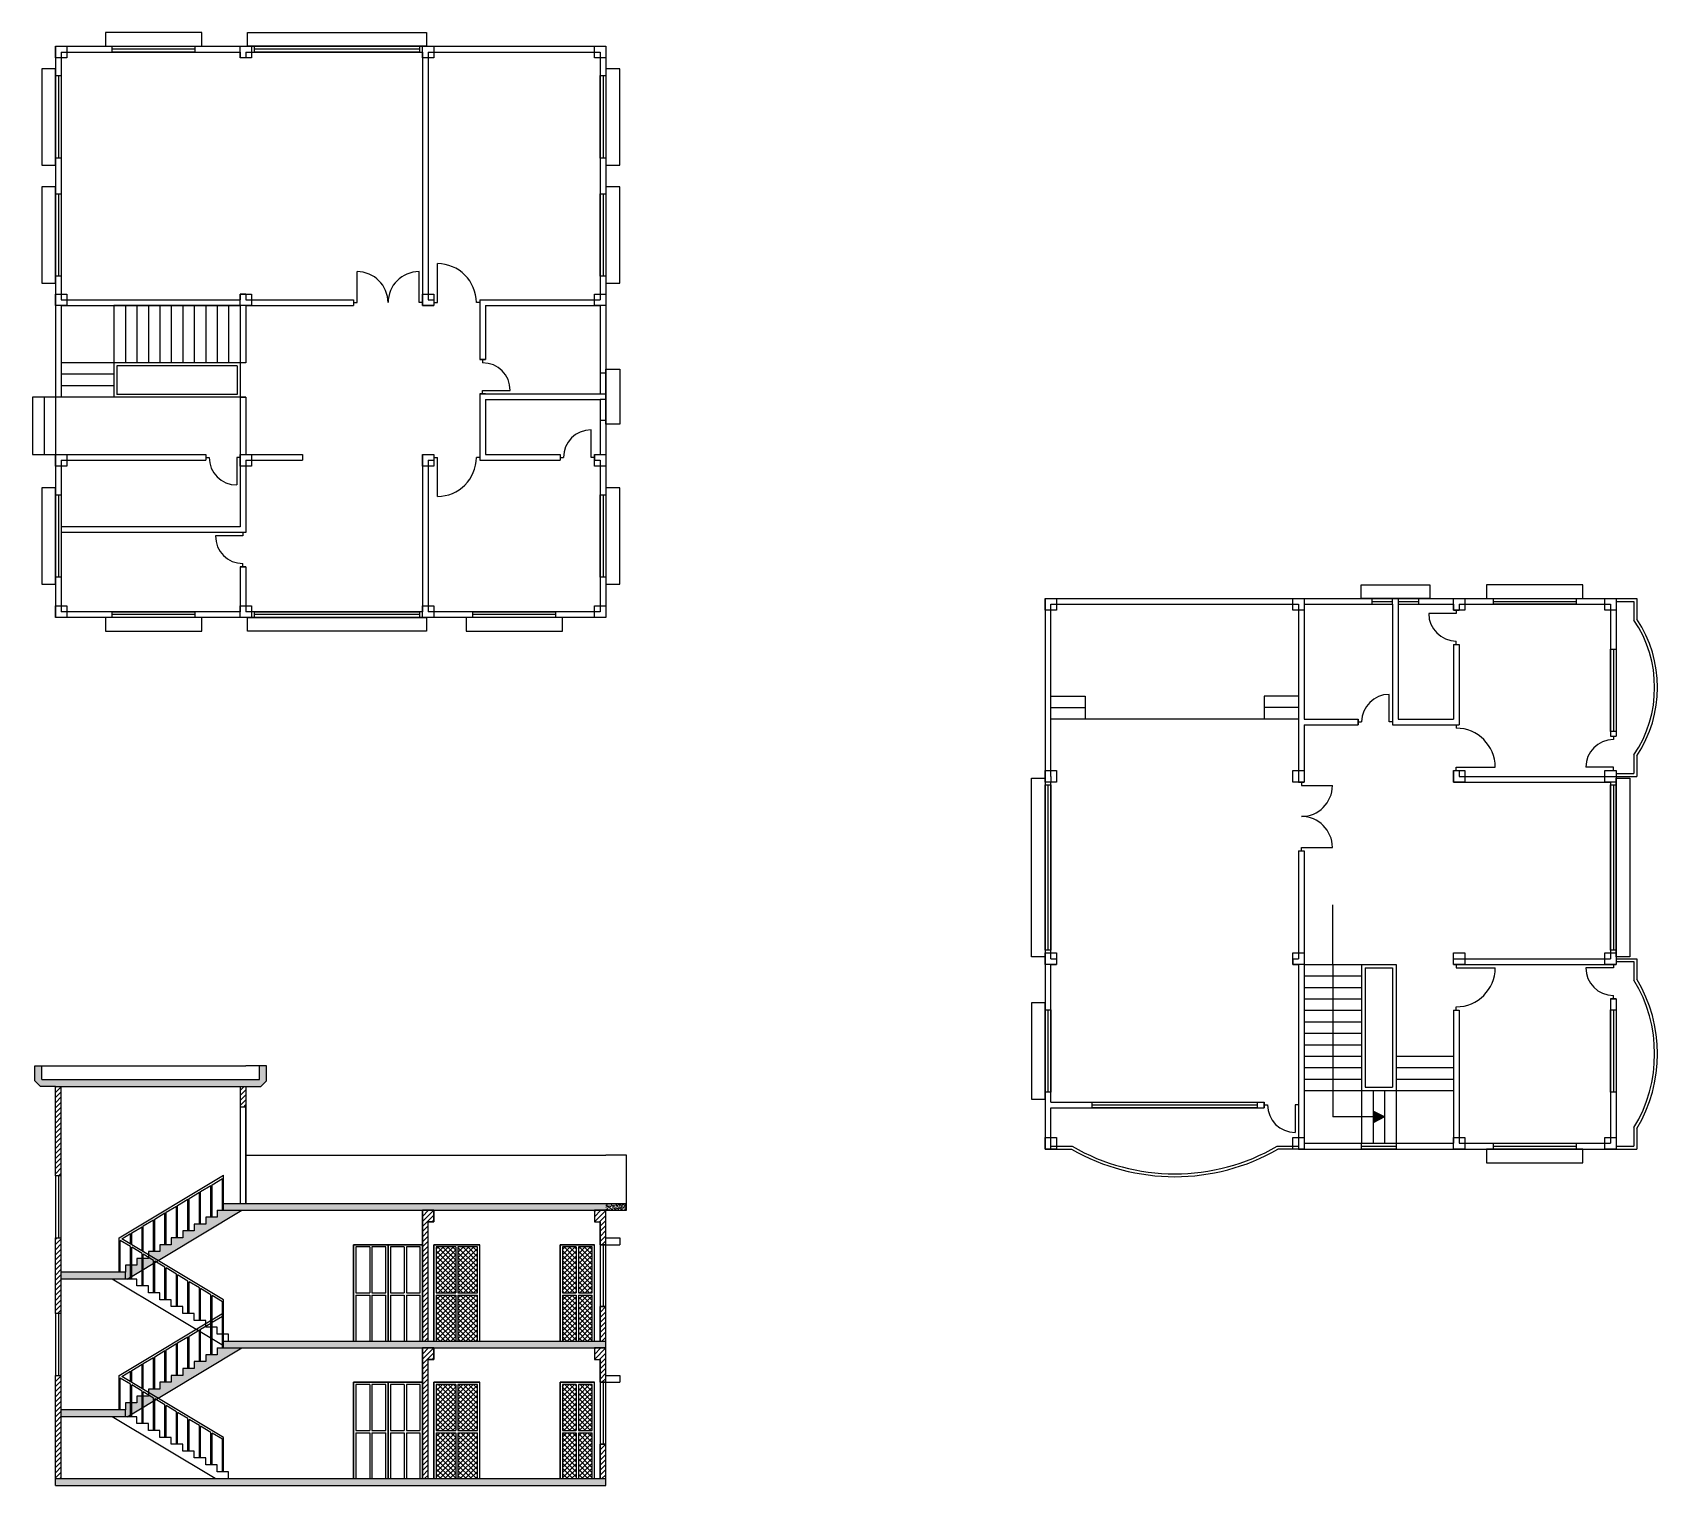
# Model space of a CAD drawing. Header units: inches. Extents: x 515 to 1932, y -643 to 624.
import ezdxf

# ---------------------------------------------------------------- set-up
doc = ezdxf.new("R2010")
doc.units = ezdxf.units.IN
doc.header["$MEASUREMENT"] = 0
for name, color, linetype in [('balcony', 9, 'Continuous'), ('column', 1, 'Continuous'), ('door', 3, 'Continuous'), ('sunshed', 2, 'Continuous'), ('wall', 6, 'Continuous'), ('window', 4, 'Continuous')]:
    doc.layers.add(name, color=color, linetype=linetype)
doc.layers.add('stair', color=7, linetype='Continuous', true_color=0xff8201)
doc.layers.add('text', color=7, linetype='Continuous', plot=False)
pattern_1 = [(37.5, (1e-13, 120), (-0.0629934, 1.9268238), [0, -1.52, 0, -1.7, 0, -1.625]), (7.5, (1e-13, 120), (1.7697767, 2.822146), [0, -0.82, 0, -1.37, 0, -0.525]), (327.5, (-1.23, 120), (3.1141419, 0.005659), [0, -0.5, 0, -1.8, 0, -2.35]), (317.5, (-1.23, 120), (3.0061266, 0.8776756), [0, -0.25, 0, -1.18, 0, -1.35])]

msp = doc.modelspace()

# ---------------------------------------------------------------- hatches: boundary and pattern name
at = {"layer": 'stair'}
h = msp.add_hatch(color=256, dxfattribs=at)
h.set_gradient(color1=(255, 130, 1), one_color=1, tint=1)
h.paths.add_polyline_path([(1684, -326.5), (1694, -321.5), (1684, -316.5)])
at = {"layer": 'text'}
h = msp.add_hatch(dxfattribs=at)
h.set_pattern_fill('AR-SAND', color=256, style=0)
h.paths.add_polyline_path([(719, -289.9), (719, -276.9), (713, -276.9), (713, -288.9), (523, -288.9), (523, -276.9), (517, -276.9), (517, -289.9), (522, -294.9), (535, -294.9), (701, -294.9), (714, -294.9)])
h = msp.add_hatch(dxfattribs=at)
h.set_pattern_fill('ANSI31', color=256, scale=25, style=0)
h.paths.add_polyline_path([(540, -294.9), (535, -294.9), (535, -372.9), (540, -372.9)])
h = msp.add_hatch(dxfattribs=at)
h.set_pattern_fill('ANSI31', color=256, scale=25, style=0)
h.paths.add_polyline_path([(701, -294.9), (696, -294.9), (696, -312.9), (701, -312.9)])
h = msp.add_hatch(dxfattribs=at)
h.set_pattern_fill('AR-SAND', color=256, style=0)
h.set_pattern_definition(pattern_1)
h.paths.add_polyline_path([(676, -408.9), (666, -408.9), (666, -414.9), (656, -414.9), (656, -420.9), (646, -420.9), (646, -426.9), (636, -426.9), (636, -432.9), (626, -432.9), (626, -438.9), (616, -438.9), (616, -441.6), (624.5, -446.7), (697.6, -402.9), (681.5, -402.9), (676, -402.9)])
h = msp.add_hatch(dxfattribs=at)
h.set_pattern_fill('AR-SAND', color=256, style=0)
h.set_pattern_definition(pattern_1)
h.paths.add_polyline_path([(1015, -402.9), (1015, -396.9), (681.5, -396.9), (681.5, -402.9)])
h = msp.add_hatch(dxfattribs=at)
h.set_pattern_fill('ANSI31', color=256, scale=25, style=0)
h.set_pattern_definition([(45, (1e-13, 120), (-2.209709, 2.209709), [])])
h.paths.add_polyline_path([(1010, -412.9), (1010, -432.9), (1015, -432.9), (1015, -402.9), (1005, -402.9), (1005, -412.9)])
h.paths.add_polyline_path([(1010, -516.9), (1015, -516.9), (1015, -486.9), (1010, -486.9)])
h.paths.add_polyline_path([(855, -516.9), (860, -516.9), (860, -412.9), (865, -412.9), (865, -402.9), (855, -402.9), (855, -412.9)])
h = msp.add_hatch(dxfattribs=at)
h.set_pattern_fill('AR-SAND', color=256, style=0)
h.paths.add_polyline_path([(1033, -396.9), (1015, -396.9), (1015, -402.9), (1033, -402.9)])
h = msp.add_hatch(dxfattribs=at)
h.set_pattern_fill('ANSI31', color=256, scale=25, style=0)
h.paths.add_polyline_path([(540, -426.9), (535, -426.9), (535, -492.9), (540, -492.9)])
h = msp.add_hatch(dxfattribs=at)
h.set_pattern_fill('ANSI37', color=256, scale=25, style=0)
h.paths.add_polyline_path([(884, -434.9), (867, -434.9), (867, -474.9), (884, -474.9)])
h.paths.add_polyline_path([(903, -434.9), (886, -434.9), (886, -474.9), (903, -474.9)])
h.paths.add_polyline_path([(884, -476.9), (867, -476.9), (867, -516.9), (884, -516.9)])
h.paths.add_polyline_path([(903, -476.9), (886, -476.9), (886, -516.9), (903, -516.9)])
h = msp.add_hatch(dxfattribs=at)
h.set_pattern_fill('ANSI37', color=256, scale=25, style=0)
h.paths.add_polyline_path([(989, -434.9), (977, -434.9), (977, -474.9), (989, -474.9)])
h.paths.add_polyline_path([(1003, -434.9), (991, -434.9), (991, -474.9), (1003, -474.9)])
h = msp.add_hatch(dxfattribs=at)
h.set_pattern_fill('AR-SAND', color=256, style=0)
h.set_pattern_definition(pattern_1)
h.paths.add_polyline_path([(616, -441.6), (616, -443.9), (620.5, -446.6), (620.5, -449.2), (621.5, -448.6), (621.5, -447.2), (622.6, -447.9), (624.5, -446.7)])
h.paths.add_polyline_path([(620.5, -446.6), (616, -443.9), (616, -444.9), (611.5, -444.9), (611.5, -454.6), (620.5, -449.2)])
h.paths.add_polyline_path([(611.5, -444.9), (610.5, -444.9), (610.5, -455.2), (611.5, -454.6)])
h.paths.add_polyline_path([(610.5, -444.9), (606, -444.9), (606, -450.9), (601.5, -450.9), (601.5, -460.6), (610.5, -455.2)])
h.paths.add_polyline_path([(601.5, -450.9), (600.5, -450.9), (600.5, -461.2), (601.5, -460.6)])
h.paths.add_polyline_path([(600.5, -450.9), (596, -450.9), (596, -456.9), (596, -462.9), (597.6, -462.9), (600.5, -461.2)])
h.paths.add_polyline_path([(596, -456.9), (540, -456.9), (540, -462.9), (596, -462.9)])
h = msp.add_hatch(dxfattribs=at)
h.set_pattern_fill('ANSI37', color=256, scale=25, style=0)
h.paths.add_polyline_path([(989, -476.9), (977, -476.9), (977, -516.9), (989, -516.9)])
h.paths.add_polyline_path([(1003, -476.9), (991, -476.9), (991, -516.9), (1003, -516.9)])
h = msp.add_hatch(dxfattribs=at)
h.set_pattern_fill('AR-SAND', color=256, style=0)
h.paths.add_polyline_path([(697.6, -522.9), (681.5, -522.9), (676, -522.9), (676, -528.9), (666, -528.9), (666, -534.9), (656, -534.9), (656, -540.9), (646, -540.9), (646, -546.9), (636, -546.9), (636, -552.9), (626, -552.9), (626, -558.9), (616, -558.9), (616, -561.6), (624.5, -566.7)])
h = msp.add_hatch(dxfattribs=at)
h.set_pattern_fill('AR-SAND', color=256, style=0)
h.paths.add_polyline_path([(1015, -516.9), (681.5, -516.9), (681.5, -522.9), (1015, -522.9)])
h = msp.add_hatch(dxfattribs=at)
h.set_pattern_fill('ANSI31', color=256, scale=25, style=0)
h.paths.add_polyline_path([(1015, -522.9), (1005, -522.9), (1005, -532.9), (1010, -532.9), (1010, -552.9), (1015, -552.9)])
h.paths.add_polyline_path([(1015, -606.9), (1010, -606.9), (1010, -636.9), (1015, -636.9)])
h.paths.add_polyline_path([(860, -532.9), (865, -532.9), (865, -522.9), (855, -522.9), (855, -532.9), (855, -636.9), (860, -636.9)])
h = msp.add_hatch(dxfattribs=at)
h.set_pattern_fill('ANSI31', color=256, scale=25, style=0)
h.paths.add_polyline_path([(540, -546.9), (535, -546.9), (535, -636.9), (540, -636.9)])
h = msp.add_hatch(dxfattribs=at)
h.set_pattern_fill('AR-SAND', color=256, style=0)
h.paths.add_polyline_path([(616, -561.6), (616, -563.9), (620.5, -566.6), (620.5, -569.2), (621.5, -568.6), (621.5, -567.2), (622.6, -567.9), (624.5, -566.7)])
h.paths.add_polyline_path([(620.5, -566.6), (616, -563.9), (616, -564.9), (611.5, -564.9), (611.5, -574.6), (620.5, -569.2)])
h.paths.add_polyline_path([(611.5, -564.9), (610.5, -564.9), (610.5, -575.2), (611.5, -574.6)])
h.paths.add_polyline_path([(610.5, -564.9), (606, -564.9), (606, -570.9), (601.5, -570.9), (601.5, -580.6), (610.5, -575.2)])
h.paths.add_polyline_path([(601.5, -570.9), (600.5, -570.9), (600.5, -581.2), (601.5, -580.6)])
h.paths.add_polyline_path([(600.5, -570.9), (596, -570.9), (596, -576.9), (596, -582.9), (597.6, -582.9), (600.5, -581.2)])
h.paths.add_polyline_path([(596, -576.9), (540, -576.9), (540, -582.9), (596, -582.9)])
h = msp.add_hatch(dxfattribs=at)
h.set_pattern_fill('ANSI37', color=256, scale=25, style=0)
h.paths.add_polyline_path([(884, -554.9), (867, -554.9), (867, -594.9), (884, -594.9)])
h.paths.add_polyline_path([(903, -554.9), (886, -554.9), (886, -594.9), (903, -594.9)])
h.paths.add_polyline_path([(884, -596.9), (867, -596.9), (867, -636.9), (884, -636.9)])
h.paths.add_polyline_path([(903, -596.9), (886, -596.9), (886, -636.9), (903, -636.9)])
h = msp.add_hatch(dxfattribs=at)
h.set_pattern_fill('ANSI37', color=256, scale=25, style=0)
h.paths.add_polyline_path([(989, -554.9), (977, -554.9), (977, -594.9), (989, -594.9)])
h.paths.add_polyline_path([(1003, -554.9), (991, -554.9), (991, -594.9), (1003, -594.9)])
h.paths.add_polyline_path([(989, -596.9), (977, -596.9), (977, -636.9), (989, -636.9)])
h.paths.add_polyline_path([(1003, -596.9), (991, -596.9), (991, -636.9), (1003, -636.9)])
h = msp.add_hatch(dxfattribs=at)
h.set_pattern_fill('AR-SAND', color=256, style=0)
h.paths.add_polyline_path([(1015, -636.9), (535, -636.9), (535, -642.9), (1015, -642.9)])

# ---------------------------------------------------------------- linework, layer by layer
at = {"layer": 'balcony'}
for p, q in [((1896, 130.5), (1914, 130.5)), ((1896, 128), (1911.5, 128)), ((1911.5, 128), (1911.5, 111.7)), ((1914, 130.5), (1914, 112.5)), ((1911.5, -5.7), (1911.5, -22)), ((1914, -6.5), (1914, -24.5)), ((1896, -22), (1911.5, -22)), ((1896, -24.5), (1914, -24.5)), ((1896, -183.5), (1914, -183.5)), ((1914, -183.5), (1914, -201.5)), ((1896, -186), (1911.5, -186)), ((1911.5, -186), (1911.5, -202.2)), ((1911.5, -330.8), (1911.5, -347)), ((1914, -331.5), (1914, -349.5)), ((1403, -347), (1421.7, -347)), ((1403, -349.5), (1421, -349.5)), ((1600.3, -347), (1619, -347)), ((1619, -349.5), (1601, -349.5)), ((1896, -347), (1911.5, -347)), ((1896, -349.5), (1914, -349.5))]:
    msp.add_line(p, q, dxfattribs=at)
for centre, radius, start, end in [((1824.7, 53), 104.8, 325.9256, 34.0744), ((1824.7, 53), 107.3, 326.3367, 33.6633), ((1805.6, -266.5), 123.9, 328.724, 31.276), ((1805.6, -266.5), 126.4, 329.0427, 30.9573), ((1511, -192.8), 180.8, 240.1372, 299.8628), ((1511, -192.8), 178.3, 239.9236, 300.0764)]:
    msp.add_arc(centre, radius, start, end, dxfattribs=at)
at = {"layer": 'column'}
for points in [[(545, 612.1), (545, 602.1), (535, 602.1), (535, 612.1)], [(706, 612.1), (706, 602.1), (696, 602.1), (696, 612.1)], [(865, 612.1), (865, 602.1), (855, 602.1), (855, 612.1)], [(1015, 612.1), (1015, 602.1), (1005, 602.1), (1005, 612.1)], [(545, 396.1), (545, 386.1), (535, 386.1), (535, 396.1)], [(706, 396.1), (706, 386.1), (696, 386.1), (696, 396.1)], [(865, 396.1), (865, 386.1), (855, 386.1), (855, 396.1)], [(1015, 396.1), (1015, 386.1), (1005, 386.1), (1005, 396.1)], [(545, 256.1), (545, 246.1), (535, 246.1), (535, 256.1)], [(706, 256.1), (706, 246.1), (696, 246.1), (696, 256.1)], [(865, 256.1), (865, 246.1), (855, 246.1), (855, 256.1)], [(1015, 256.1), (1015, 246.1), (1005, 246.1), (1005, 256.1)], [(1398, 130.5), (1408, 130.5), (1408, 120.5), (1398, 120.5)], [(1614, 130.5), (1624, 130.5), (1624, 120.5), (1614, 120.5)], [(1754, 130.5), (1764, 130.5), (1764, 120.5), (1754, 120.5)], [(1886, 130.5), (1896, 130.5), (1896, 120.5), (1886, 120.5)], [(545, 124.1), (545, 114.1), (535, 114.1), (535, 124.1)], [(706, 124.1), (706, 114.1), (696, 114.1), (696, 124.1)], [(865, 124.1), (865, 114.1), (855, 114.1), (855, 124.1)], [(1015, 124.1), (1015, 114.1), (1005, 114.1), (1005, 124.1)], [(1398, -19.5), (1408, -19.5), (1408, -29.5), (1398, -29.5)], [(1614, -19.5), (1624, -19.5), (1624, -29.5), (1614, -29.5)], [(1754, -19.5), (1764, -19.5), (1764, -29.5), (1754, -29.5)], [(1886, -19.5), (1896, -19.5), (1896, -29.5), (1886, -29.5)], [(1398, -178.5), (1408, -178.5), (1408, -188.5), (1398, -188.5)], [(1614, -178.5), (1624, -178.5), (1624, -188.5), (1614, -188.5)], [(1754, -178.5), (1764, -178.5), (1764, -188.5), (1754, -188.5)], [(1886, -178.5), (1896, -178.5), (1896, -188.5), (1886, -188.5)], [(1398, -339.5), (1408, -339.5), (1408, -349.5), (1398, -349.5)], [(1614, -339.5), (1624, -339.5), (1624, -349.5), (1614, -349.5)], [(1754, -339.5), (1764, -339.5), (1764, -349.5), (1754, -349.5)], [(1886, -339.5), (1896, -339.5), (1896, -349.5), (1886, -349.5)]]:
    msp.add_lwpolyline(points, close=True, dxfattribs=at)
at = {"layer": 'door'}
for p, q in [((798, 388.6), (798, 415.6)), ((852, 388.6), (852, 415.6)), ((868, 388.6), (868, 422.6)), ((795, 391.1), (795, 386.1)), ((795, 388.6), (798, 388.6)), ((855, 388.6), (852, 388.6)), ((855, 391.1), (855, 386.1)), ((865, 391.1), (865, 386.1)), ((865, 388.6), (868, 388.6)), ((905, 388.6), (902, 388.6)), ((905, 391.1), (905, 386.1)), ((910, 339.1), (905, 339.1)), ((907.5, 339.1), (907.5, 336.1)), ((907.5, 309.1), (907.5, 312.1)), ((907.5, 312.1), (931.5, 312.1)), ((910, 309.1), (905, 309.1)), ((1002, 253.6), (1002, 277.6)), ((666, 256.1), (666, 251.1)), ((696, 256.1), (696, 251.1)), ((865, 256.1), (865, 251.1)), ((905, 256.1), (905, 251.1)), ((975, 256.1), (975, 251.1)), ((1005, 256.1), (1005, 251.1)), ((666, 253.6), (669, 253.6)), ((696, 253.6), (693, 253.6)), ((693, 253.6), (693, 229.6)), ((865, 253.6), (868, 253.6)), ((868, 219.6), (868, 253.6)), ((905, 253.6), (902, 253.6)), ((975, 253.6), (978, 253.6)), ((1005, 253.6), (1002, 253.6)), ((698.5, 185.1), (674.5, 185.1)), ((701, 188.1), (696, 188.1)), ((698.5, 188.1), (698.5, 185.1)), ((701, 158.1), (696, 158.1)), ((698.5, 158.1), (698.5, 161.1)), ((1756.5, 117.5), (1732.5, 117.5)), ((1754, 120.5), (1759, 120.5)), ((1756.5, 120.5), (1756.5, 117.5)), ((1754, 90.5), (1759, 90.5)), ((1756.5, 90.5), (1756.5, 93.5)), ((1698, 23), (1698, 47)), ((1671, 25.5), (1671, 20.5)), ((1671, 23), (1674, 23)), ((1701, 23), (1698, 23)), ((1701, 25.5), (1701, 20.5)), ((1754, 20.5), (1759, 20.5)), ((1756.5, 20.5), (1756.5, 17.5)), ((1891, 10.5), (1896, 10.5)), ((1893.5, 10.5), (1893.5, 7.5)), ((1754, -19.5), (1759, -19.5)), ((1756.5, -19.5), (1756.5, -16.5)), ((1756.5, -16.5), (1790.5, -16.5)), ((1893.5, -16.5), (1869.5, -16.5)), ((1891, -19.5), (1896, -19.5)), ((1893.5, -19.5), (1893.5, -16.5)), ((1619, -29.5), (1624, -29.5)), ((1621.5, -29.5), (1621.5, -32.5)), ((1621.5, -32.5), (1648.5, -32.5)), ((1619, -89.5), (1624, -89.5)), ((1621.5, -89.5), (1621.5, -86.5)), ((1621.5, -86.5), (1648.5, -86.5)), ((1754, -188.5), (1759, -188.5)), ((1756.5, -188.5), (1756.5, -191.5)), ((1756.5, -191.5), (1790.5, -191.5)), ((1893.5, -191.5), (1869.5, -191.5)), ((1896, -188.5), (1891, -188.5)), ((1893.5, -188.5), (1893.5, -191.5)), ((1756.5, -228.5), (1756.5, -225.5)), ((1896, -218.5), (1891, -218.5)), ((1893.5, -218.5), (1893.5, -215.5)), ((1754, -228.5), (1759, -228.5)), ((1589, -308.5), (1589, -313.5)), ((1589, -311), (1592, -311)), ((1619, -311), (1616, -311)), ((1616, -311), (1616, -335)), ((1619, -308.5), (1619, -313.5)), ((809, -434.9), (809, -474.9)), ((811, -434.9), (811, -474.9)), ((839, -434.9), (839, -474.9)), ((841, -434.9), (841, -474.9)), ((884, -434.9), (884, -474.9)), ((886, -434.9), (886, -474.9)), ((989, -434.9), (989, -474.9)), ((991, -434.9), (991, -474.9)), ((797, -474.9), (809, -474.9)), ((797, -476.9), (809, -476.9)), ((809, -476.9), (809, -516.9)), ((811, -474.9), (823, -474.9)), ((811, -476.9), (811, -516.9)), ((811, -476.9), (823, -476.9)), ((827, -474.9), (839, -474.9)), ((827, -476.9), (839, -476.9)), ((839, -476.9), (839, -516.9)), ((841, -474.9), (853, -474.9)), ((841, -476.9), (841, -516.9)), ((841, -476.9), (853, -476.9)), ((867, -474.9), (884, -474.9)), ((867, -476.9), (884, -476.9)), ((884, -476.9), (884, -516.9)), ((886, -474.9), (903, -474.9)), ((886, -476.9), (886, -516.9)), ((886, -476.9), (903, -476.9)), ((977, -474.9), (989, -474.9)), ((977, -476.9), (989, -476.9)), ((989, -476.9), (989, -516.9)), ((991, -474.9), (1003, -474.9)), ((991, -476.9), (991, -516.9)), ((991, -476.9), (1003, -476.9)), ((809, -554.9), (809, -594.9)), ((811, -554.9), (811, -594.9)), ((839, -554.9), (839, -594.9)), ((841, -554.9), (841, -594.9)), ((884, -554.9), (884, -594.9)), ((886, -554.9), (886, -594.9)), ((989, -554.9), (989, -594.9)), ((991, -554.9), (991, -594.9)), ((797, -594.9), (809, -594.9)), ((811, -594.9), (823, -594.9)), ((827, -594.9), (839, -594.9)), ((841, -594.9), (853, -594.9)), ((867, -594.9), (884, -594.9)), ((886, -594.9), (903, -594.9)), ((977, -594.9), (989, -594.9)), ((991, -594.9), (1003, -594.9)), ((797, -596.9), (809, -596.9)), ((809, -596.9), (809, -636.9)), ((811, -596.9), (811, -636.9)), ((811, -596.9), (823, -596.9)), ((827, -596.9), (839, -596.9)), ((839, -596.9), (839, -636.9)), ((841, -596.9), (841, -636.9)), ((841, -596.9), (853, -596.9)), ((867, -596.9), (884, -596.9)), ((884, -596.9), (884, -636.9)), ((886, -596.9), (903, -596.9)), ((886, -596.9), (886, -636.9)), ((977, -596.9), (989, -596.9)), ((989, -596.9), (989, -636.9)), ((991, -596.9), (991, -636.9)), ((991, -596.9), (1003, -596.9))]:
    msp.add_line(p, q, dxfattribs=at)
msp.add_lwpolyline([(696, -396.9), (701, -396.9), (701, -312.9), (696, -312.9)], close=True, dxfattribs=at)
for points in [[(823, -516.9), (825, -516.9), (825, -432.9), (795, -432.9), (795, -516.9), (797, -516.9)], [(809, -434.9), (797, -434.9), (797, -474.9)], [(823, -474.9), (823, -434.9), (811, -434.9)], [(853, -516.9), (855, -516.9), (855, -432.9), (825, -432.9), (825, -516.9), (827, -516.9)], [(839, -434.9), (827, -434.9), (827, -474.9)], [(853, -474.9), (853, -434.9), (841, -434.9)], [(903, -516.9), (905, -516.9), (905, -432.9), (865, -432.9), (865, -516.9), (867, -516.9)], [(884, -434.9), (867, -434.9), (867, -474.9)], [(903, -474.9), (903, -434.9), (886, -434.9)], [(1003, -516.9), (1005, -516.9), (1005, -432.9), (975, -432.9), (975, -516.9), (977, -516.9)], [(989, -434.9), (977, -434.9), (977, -474.9)], [(1003, -474.9), (1003, -434.9), (991, -434.9)], [(797, -476.9), (797, -516.9)], [(823, -516.9), (823, -476.9)], [(827, -476.9), (827, -516.9)], [(853, -516.9), (853, -476.9)], [(867, -476.9), (867, -516.9)], [(903, -516.9), (903, -476.9)], [(977, -476.9), (977, -516.9)], [(1003, -516.9), (1003, -476.9)], [(823, -636.9), (825, -636.9), (825, -552.9), (795, -552.9), (795, -636.9), (797, -636.9)], [(809, -554.9), (797, -554.9), (797, -594.9)], [(823, -594.9), (823, -554.9), (811, -554.9)], [(853, -636.9), (855, -636.9), (855, -552.9), (825, -552.9), (825, -636.9), (827, -636.9)], [(839, -554.9), (827, -554.9), (827, -594.9)], [(853, -594.9), (853, -554.9), (841, -554.9)], [(903, -636.9), (905, -636.9), (905, -552.9), (865, -552.9), (865, -636.9), (867, -636.9)], [(884, -554.9), (867, -554.9), (867, -594.9)], [(903, -594.9), (903, -554.9), (886, -554.9)], [(1003, -636.9), (1005, -636.9), (1005, -552.9), (975, -552.9), (975, -636.9), (977, -636.9)], [(989, -554.9), (977, -554.9), (977, -594.9)], [(1003, -594.9), (1003, -554.9), (991, -554.9)], [(797, -596.9), (797, -636.9)], [(823, -636.9), (823, -596.9)], [(827, -596.9), (827, -636.9)], [(853, -636.9), (853, -596.9)], [(867, -596.9), (867, -636.9)], [(903, -636.9), (903, -596.9)], [(977, -596.9), (977, -636.9)], [(1003, -636.9), (1003, -596.9)]]:
    msp.add_lwpolyline(points, dxfattribs=at)
for centre, radius, start, end in [((798, 388.6), 27, 0, 90), ((852, 388.6), 27, 90, 180), ((868, 388.6), 34, 0, 90), ((907.5, 312.1), 24, 0, 90), ((1002, 253.6), 24, 90, 180), ((693, 253.6), 24, 180, 270), ((868, 253.6), 34, 270, 0), ((698.5, 185.1), 24, 180, 270), ((1756.5, 117.5), 24, 180, 270), ((1698, 23), 24, 90, 180), ((1756.5, -16.5), 34, 0, 90), ((1893.5, -16.5), 24, 90, 180), ((1621.5, -32.5), 27, 270, 0), ((1621.5, -86.5), 27, 0, 90), ((1756.5, -191.5), 34, 270, 0), ((1893.5, -191.5), 24, 180, 270), ((1616, -311), 24, 180, 270)]:
    msp.add_arc(centre, radius, start, end, dxfattribs=at)
at = {"layer": 'stair'}
for p, q in [((545, 386.1), (540, 386.1)), ((696, 386.1), (586, 386.1)), ((586, 386.1), (586, 306.1)), ((596, 386.1), (596, 336.1)), ((606, 386.1), (606, 336.1)), ((616, 386.1), (616, 336.1)), ((626, 386.1), (626, 336.1)), ((636, 386.1), (636, 336.1)), ((646, 386.1), (646, 336.1)), ((656, 386.1), (656, 336.1)), ((666, 386.1), (666, 336.1)), ((676, 386.1), (676, 336.1)), ((686, 386.1), (686, 336.1)), ((696, 386.1), (696, 306.1)), ((701, 336.1), (540, 336.1)), ((586, 326.1), (540, 326.1)), ((588.5, 333.6), (588.5, 308.6)), ((693.5, 333.6), (588.5, 333.6)), ((693.5, 333.6), (693.5, 308.6)), ((586, 316.1), (540, 316.1)), ((701, 306.1), (515, 306.1)), ((515, 306.1), (515, 256.1)), ((525, 306.1), (525, 256.1)), ((535, 306.1), (535, 256.1)), ((693.5, 308.6), (588.5, 308.6)), ((515, 256.1), (535, 256.1)), ((1403, 45.5), (1433, 45.5)), ((1433, 45.5), (1433, 25.5)), ((1619, 45.5), (1589, 45.5)), ((1589, 45.5), (1589, 25.5)), ((1403, 35.5), (1433, 35.5)), ((1619, 35.5), (1589, 35.5)), ((1649, -188.5), (1649, -136.5)), ((1624, -188.5), (1674, -188.5)), ((1649, -188.5), (1649, -321.5)), ((1674, -188.5), (1674, -344.5)), ((1674, -188.5), (1704, -188.5)), ((1677, -191.5), (1677, -295.5)), ((1677, -191.5), (1701, -191.5)), ((1701, -191.5), (1701, -295.5)), ((1704, -188.5), (1704, -344.5)), ((1624, -198.5), (1674, -198.5)), ((1624, -208.5), (1674, -208.5)), ((1624, -218.5), (1674, -218.5)), ((1624, -228.5), (1674, -228.5)), ((1624, -238.5), (1674, -238.5)), ((1624, -248.5), (1674, -248.5)), ((1624, -258.5), (1674, -258.5)), ((1624, -268.5), (1674, -268.5)), ((1704, -268.5), (1754, -268.5)), ((1624, -278.5), (1674, -278.5)), ((1704, -278.5), (1754, -278.5)), ((1624, -288.5), (1674, -288.5)), ((1677, -295.5), (1701, -295.5)), ((1704, -288.5), (1754, -288.5)), ((1624, -298.5), (1754, -298.5)), ((1684, -298.5), (1684, -344.5)), ((1694, -298.5), (1694, -344.5)), ((1684, -321.5), (1649, -321.5)), ((1694, -321.5), (1684, -316.5)), ((1694, -321.5), (1684, -326.5)), ((590.5, -426.9), (681.5, -372.3)), ((661.5, -386.6), (670.5, -381.2)), ((670.5, -408.9), (670.5, -381.2)), ((671.5, -380.6), (680.5, -375.2)), ((671.5, -408.9), (671.5, -380.6)), ((680.5, -402.9), (680.5, -375.2)), ((681.5, -402.9), (681.5, -372.3)), ((641.5, -398.6), (650.5, -393.2)), ((650.5, -420.9), (650.5, -393.2)), ((651.5, -392.6), (660.5, -387.2)), ((651.5, -420.9), (651.5, -392.6)), ((660.5, -414.9), (660.5, -387.2)), ((661.5, -414.9), (661.5, -386.6)), ((621.5, -410.6), (630.5, -405.2)), ((621.5, -438.9), (621.5, -410.6)), ((630.5, -432.9), (630.5, -405.2)), ((631.5, -404.6), (640.5, -399.2)), ((631.5, -432.9), (631.5, -404.6)), ((640.5, -426.9), (640.5, -399.2)), ((641.5, -426.9), (641.5, -398.6)), ((676, -408.9), (666, -408.9)), ((666, -408.9), (666, -414.9)), ((676, -402.9), (676, -408.9)), ((676, -402.9), (681.5, -402.9)), ((592.9, -427.8), (600.5, -423.2)), ((600.5, -432.3), (600.5, -423.2)), ((601.5, -422.6), (610.5, -417.2)), ((601.5, -432.9), (601.5, -422.6)), ((610.5, -438.3), (610.5, -417.2)), ((611.5, -416.6), (620.5, -411.2)), ((611.5, -438.9), (611.5, -416.6)), ((620.5, -438.9), (620.5, -411.2)), ((656, -420.9), (646, -420.9)), ((646, -420.9), (646, -426.9)), ((666, -414.9), (656, -414.9)), ((656, -414.9), (656, -420.9)), ((590.5, -456.9), (590.5, -426.9)), ((591.5, -456.9), (591.5, -429.2)), ((600.5, -434.6), (591.5, -429.2)), ((681.5, -480.9), (592.9, -427.8)), ((600.5, -462.9), (600.5, -434.6)), ((600.5, -450.9), (600.5, -434.6)), ((601.5, -462.9), (601.5, -435.2)), ((601.5, -450.9), (601.5, -435.2)), ((610.5, -440.6), (601.5, -435.2)), ((626, -438.9), (616, -438.9)), ((616, -438.9), (616, -444.9)), ((636, -432.9), (626, -432.9)), ((626, -432.9), (626, -438.9)), ((646, -426.9), (636, -426.9)), ((636, -426.9), (636, -432.9)), ((606, -450.9), (596, -450.9)), ((596, -450.9), (596, -456.9)), ((616, -444.9), (606, -444.9)), ((606, -444.9), (606, -450.9)), ((610.5, -468.9), (610.5, -440.6)), ((610.5, -444.9), (610.5, -440.6)), ((611.5, -468.9), (611.5, -441.2)), ((611.5, -444.9), (611.5, -441.2)), ((620.5, -446.6), (611.5, -441.2)), ((620.5, -474.9), (620.5, -446.6)), ((621.5, -474.9), (621.5, -447.2)), ((630.5, -452.6), (621.5, -447.2)), ((630.5, -480.9), (630.5, -452.6)), ((631.5, -480.9), (631.5, -453.2)), ((640.5, -458.6), (631.5, -453.2)), ((596, -456.9), (540, -456.9)), ((596, -462.9), (540, -462.9)), ((596, -456.9), (586, -456.9)), ((596, -462.9), (596, -456.9)), ((606, -462.9), (596, -462.9)), ((606, -468.9), (606, -462.9)), ((640.5, -486.9), (640.5, -458.6)), ((641.5, -486.9), (641.5, -459.2)), ((650.5, -464.6), (641.5, -459.2)), ((650.5, -492.9), (650.5, -464.6)), ((651.5, -492.9), (651.5, -465.2)), ((660.5, -470.6), (651.5, -465.2)), ((616, -468.9), (606, -468.9)), ((616, -474.9), (616, -468.9)), ((626, -474.9), (616, -474.9)), ((626, -480.9), (626, -474.9)), ((636, -480.9), (626, -480.9)), ((636, -486.9), (636, -480.9)), ((660.5, -498.9), (660.5, -470.6)), ((661.5, -498.9), (661.5, -471.2)), ((670.5, -476.6), (661.5, -471.2)), ((670.5, -504.9), (670.5, -476.6)), ((671.5, -504.9), (671.5, -477.2)), ((680.5, -482.6), (671.5, -477.2)), ((681.5, -510.9), (681.5, -480.9)), ((590.5, -546.9), (681.5, -492.3)), ((646, -486.9), (636, -486.9)), ((646, -492.9), (646, -486.9)), ((656, -492.9), (646, -492.9)), ((656, -498.9), (656, -492.9)), ((671.5, -500.6), (680.5, -495.2)), ((680.5, -510.9), (680.5, -482.6)), ((680.5, -522.9), (680.5, -495.2)), ((681.5, -522.9), (681.5, -492.3)), ((651.5, -512.6), (660.5, -507.2)), ((666, -498.9), (656, -498.9)), ((660.5, -534.9), (660.5, -507.2)), ((661.5, -506.6), (670.5, -501.2)), ((661.5, -534.9), (661.5, -506.6)), ((666, -504.9), (666, -498.9)), ((676, -504.9), (666, -504.9)), ((670.5, -528.9), (670.5, -501.2)), ((671.5, -528.9), (671.5, -500.6)), ((676, -510.9), (676, -504.9)), ((631.5, -524.6), (640.5, -519.2)), ((640.5, -546.9), (640.5, -519.2)), ((641.5, -518.6), (650.5, -513.2)), ((641.5, -546.9), (641.5, -518.6)), ((650.5, -540.9), (650.5, -513.2)), ((651.5, -540.9), (651.5, -512.6)), ((686, -510.9), (676, -510.9)), ((676, -522.9), (676, -528.9)), ((676, -522.9), (681.5, -522.9)), ((686, -516.9), (686, -510.9)), ((601.5, -542.6), (610.5, -537.2)), ((610.5, -558.3), (610.5, -537.2)), ((611.5, -536.6), (620.5, -531.2)), ((611.5, -558.9), (611.5, -536.6)), ((620.5, -558.9), (620.5, -531.2)), ((621.5, -530.6), (630.5, -525.2)), ((621.5, -558.9), (621.5, -530.6)), ((630.5, -552.9), (630.5, -525.2)), ((631.5, -552.9), (631.5, -524.6)), ((666, -534.9), (656, -534.9)), ((656, -534.9), (656, -540.9)), ((676, -528.9), (666, -528.9)), ((666, -528.9), (666, -534.9)), ((590.5, -576.9), (590.5, -546.9)), ((591.5, -576.9), (591.5, -549.2)), ((600.5, -554.6), (591.5, -549.2)), ((592.9, -547.8), (600.5, -543.2)), ((681.5, -600.9), (592.9, -547.8)), ((600.5, -552.3), (600.5, -543.2)), ((601.5, -552.9), (601.5, -542.6)), ((646, -546.9), (636, -546.9)), ((636, -546.9), (636, -552.9)), ((656, -540.9), (646, -540.9)), ((646, -540.9), (646, -546.9)), ((600.5, -582.9), (600.5, -554.6)), ((600.5, -570.9), (600.5, -554.6)), ((601.5, -582.9), (601.5, -555.2)), ((601.5, -570.9), (601.5, -555.2)), ((610.5, -560.6), (601.5, -555.2)), ((616, -564.9), (606, -564.9)), ((606, -564.9), (606, -570.9)), ((610.5, -588.9), (610.5, -560.6)), ((610.5, -564.9), (610.5, -560.6)), ((611.5, -588.9), (611.5, -561.2)), ((611.5, -564.9), (611.5, -561.2)), ((620.5, -566.6), (611.5, -561.2)), ((626, -558.9), (616, -558.9)), ((616, -558.9), (616, -564.9)), ((620.5, -594.9), (620.5, -566.6)), ((636, -552.9), (626, -552.9)), ((626, -552.9), (626, -558.9)), ((596, -576.9), (540, -576.9)), ((596, -576.9), (586, -576.9)), ((606, -570.9), (596, -570.9)), ((596, -570.9), (596, -576.9)), ((596, -582.9), (596, -576.9)), ((621.5, -594.9), (621.5, -567.2)), ((630.5, -572.6), (621.5, -567.2)), ((630.5, -600.9), (630.5, -572.6)), ((631.5, -600.9), (631.5, -573.2)), ((640.5, -578.6), (631.5, -573.2)), ((640.5, -606.9), (640.5, -578.6)), ((641.5, -606.9), (641.5, -579.2)), ((650.5, -584.6), (641.5, -579.2)), ((596, -582.9), (540, -582.9)), ((606, -582.9), (596, -582.9)), ((606, -588.9), (606, -582.9)), ((616, -588.9), (606, -588.9)), ((616, -594.9), (616, -588.9)), ((626, -594.9), (616, -594.9)), ((626, -600.9), (626, -594.9)), ((650.5, -612.9), (650.5, -584.6)), ((651.5, -612.9), (651.5, -585.2)), ((660.5, -590.6), (651.5, -585.2)), ((660.5, -618.9), (660.5, -590.6)), ((661.5, -618.9), (661.5, -591.2)), ((670.5, -596.6), (661.5, -591.2)), ((636, -600.9), (626, -600.9)), ((636, -606.9), (636, -600.9)), ((646, -606.9), (636, -606.9)), ((646, -612.9), (646, -606.9)), ((670.5, -624.9), (670.5, -596.6)), ((671.5, -624.9), (671.5, -597.2)), ((680.5, -602.6), (671.5, -597.2)), ((680.5, -630.9), (680.5, -602.6)), ((681.5, -630.9), (681.5, -600.9)), ((656, -612.9), (646, -612.9)), ((656, -618.9), (656, -612.9)), ((666, -618.9), (656, -618.9)), ((666, -624.9), (666, -618.9)), ((676, -624.9), (666, -624.9)), ((676, -630.9), (676, -624.9)), ((686, -630.9), (676, -630.9)), ((686, -636.9), (686, -630.9))]:
    msp.add_line(p, q, dxfattribs=at)
at = {"layer": 'sunshed'}
for p, q in [((1015, -426.9), (1027, -426.9)), ((1015, -432.9), (1027, -432.9)), ((1027, -426.9), (1027, -432.9)), ((1015, -546.9), (1027, -546.9)), ((1027, -546.9), (1027, -552.9)), ((1015, -552.9), (1027, -552.9))]:
    msp.add_line(p, q, dxfattribs=at)
for points in [[(662.5, 624.1), (578.5, 624.1), (578.5, 612.1), (662.5, 612.1)], [(858.5, 624.1), (858.5, 612.1), (702.5, 612.1), (702.5, 624.1)], [(523, 592.6), (523, 508.6), (535, 508.6), (535, 592.6)], [(1015, 592.6), (1015, 508.6), (1027, 508.6), (1027, 592.6)], [(523, 489.6), (523, 405.6), (535, 405.6), (535, 489.6)], [(1015, 489.6), (1015, 405.6), (1027, 405.6), (1027, 489.6)], [(1027, 330.6), (1027, 282.6), (1015, 282.6), (1015, 330.6)], [(523, 227.1), (523, 143.1), (535, 143.1), (535, 227.1)], [(1015, 227.1), (1015, 143.1), (1027, 143.1), (1027, 227.1)], [(1673.5, 142.5), (1733.5, 142.5), (1733.5, 130.5), (1673.5, 130.5)], [(1783, 130.5), (1867, 130.5), (1867, 142.5), (1783, 142.5)], [(662.5, 114.1), (578.5, 114.1), (578.5, 102.1), (662.5, 102.1)], [(858.5, 114.1), (858.5, 102.1), (702.5, 102.1), (702.5, 114.1)], [(977, 114.1), (893, 114.1), (893, 102.1), (977, 102.1)], [(1386, -26), (1398, -26), (1398, -182), (1386, -182)], [(1896, -26), (1908, -26), (1908, -182), (1896, -182)], [(1386, -222), (1386, -306), (1398, -306), (1398, -222)], [(1783, -361.5), (1867, -361.5), (1867, -349.5), (1783, -349.5)]]:
    msp.add_lwpolyline(points, close=True, dxfattribs=at)
at = {"layer": 'text'}
for p, q in [((517, -289.9), (517, -276.9)), ((517, -276.9), (535, -276.9)), ((523, -288.9), (523, -276.9)), ((535, -276.9), (701, -276.9)), ((719, -276.9), (701, -276.9)), ((713, -288.9), (713, -276.9)), ((719, -289.9), (719, -276.9)), ((517, -289.9), (522, -294.9)), ((535, -294.9), (522, -294.9)), ((523, -288.9), (713, -288.9)), ((535, -372.9), (535, -294.9)), ((535, -294.9), (701, -294.9)), ((540, -372.9), (540, -294.9)), ((696, -294.9), (696, -396.9)), ((701, -294.9), (701, -396.9)), ((701, -294.9), (714, -294.9)), ((714, -294.9), (719, -289.9)), ((701, -354.9), (1015, -354.9)), ((1033, -354.9), (1015, -354.9)), ((1033, -402.9), (1033, -354.9)), ((597.6, -462.9), (697.6, -402.9)), ((681.5, -396.9), (1015, -396.9)), ((681.5, -402.9), (1015, -402.9)), ((855, -516.9), (855, -402.9)), ((1015, -396.9), (1033, -396.9)), ((1015, -432.9), (1015, -402.9)), ((1015, -402.9), (1033, -402.9)), ((860, -516.9), (860, -412.9)), ((1010, -432.9), (1010, -412.9)), ((535, -492.9), (535, -426.9)), ((540, -492.9), (540, -426.9)), ((795, -516.9), (795, -432.9)), ((795, -432.9), (855, -432.9)), ((825, -516.9), (825, -432.9)), ((865, -516.9), (865, -432.9)), ((865, -432.9), (905, -432.9)), ((905, -516.9), (905, -432.9)), ((975, -516.9), (975, -432.9)), ((975, -432.9), (1005, -432.9)), ((1005, -516.9), (1005, -432.9)), ((681.5, -521.2), (584.3, -462.9)), ((1010, -516.9), (1010, -486.9)), ((1015, -516.9), (1015, -486.9)), ((597.6, -582.9), (697.6, -522.9)), ((681.5, -516.9), (1015, -516.9)), ((681.5, -522.9), (1015, -522.9)), ((855, -636.9), (855, -522.9)), ((1015, -552.9), (1015, -516.9)), ((860, -636.9), (860, -532.9)), ((1010, -552.9), (1010, -532.9)), ((535, -642.9), (535, -546.9)), ((540, -636.9), (540, -546.9)), ((795, -636.9), (795, -552.9)), ((795, -552.9), (855, -552.9)), ((825, -636.9), (825, -552.9)), ((865, -636.9), (865, -552.9)), ((865, -552.9), (905, -552.9)), ((905, -636.9), (905, -552.9)), ((975, -636.9), (975, -552.9)), ((975, -552.9), (1005, -552.9)), ((1005, -636.9), (1005, -552.9)), ((674.3, -636.9), (584.3, -582.9)), ((1010, -636.9), (1010, -606.9)), ((1015, -642.9), (1015, -606.9)), ((535, -636.9), (1015, -636.9)), ((540, -636.9), (586, -636.9)), ((535, -642.9), (1015, -642.9))]:
    msp.add_line(p, q, dxfattribs=at)
for points in [[(855, -412.9), (855, -402.9), (865, -402.9), (865, -412.9), (860, -412.9)], [(1005, -402.9), (1005, -412.9), (1010, -412.9)], [(855, -532.9), (855, -522.9), (865, -522.9), (865, -532.9), (860, -532.9)], [(1005, -522.9), (1005, -532.9), (1010, -532.9)]]:
    msp.add_lwpolyline(points, dxfattribs=at)
for points in [[(865, -402.9), (855, -402.9), (855, -412.9), (855, -516.9), (860, -516.9), (860, -412.9), (865, -412.9)], [(1015, -402.9), (1005, -402.9), (1005, -412.9), (1010, -412.9), (1010, -432.9), (1015, -432.9)], [(1015, -486.9), (1010, -486.9), (1010, -516.9), (1015, -516.9)], [(865, -522.9), (855, -522.9), (855, -532.9), (855, -636.9), (860, -636.9), (860, -532.9), (865, -532.9)], [(1015, -522.9), (1005, -522.9), (1005, -532.9), (1010, -532.9), (1010, -552.9), (1015, -552.9)], [(1015, -606.9), (1010, -606.9), (1010, -636.9), (1015, -636.9)]]:
    msp.add_lwpolyline(points, close=True, dxfattribs=at)
at = {"layer": 'wall'}
for p, q in [((535, 612.1), (1015, 612.1)), ((535, 612.1), (535, 306.1)), ((1015, 612.1), (1015, 114.1)), ((540, 607.1), (696, 607.1)), ((540, 607.1), (540, 391.1)), ((696, 607.1), (696, 602.1)), ((701, 602.1), (696, 602.1)), ((701, 607.1), (701, 602.1)), ((701, 607.1), (855, 607.1)), ((855, 607.1), (855, 386.1)), ((860, 607.1), (860, 391.1)), ((860, 607.1), (1010, 607.1)), ((1010, 607.1), (1010, 391.1)), ((540, 391.1), (696, 391.1)), ((540, 386.1), (696, 386.1)), ((540, 386.1), (540, 306.1)), ((696, 396.1), (696, 391.1)), ((701, 396.1), (696, 396.1)), ((696, 386.1), (696, 336.1)), ((701, 396.1), (701, 391.1)), ((701, 391.1), (795, 391.1)), ((701, 386.1), (701, 336.1)), ((701, 386.1), (795, 386.1)), ((795, 391.1), (795, 386.1)), ((855, 386.1), (865, 386.1)), ((860, 391.1), (865, 391.1)), ((865, 391.1), (865, 386.1)), ((905, 391.1), (905, 339.1)), ((905, 391.1), (1010, 391.1)), ((910, 386.1), (910, 339.1)), ((910, 386.1), (1010, 386.1)), ((1010, 386.1), (1010, 309.1)), ((701, 336.1), (696, 336.1)), ((905, 339.1), (910, 339.1)), ((540, 306.1), (535, 306.1)), ((696, 306.1), (696, 193.1)), ((696, 306.1), (701, 306.1)), ((701, 306.1), (701, 256.1)), ((905, 309.1), (1010, 309.1)), ((905, 309.1), (905, 251.1)), ((910, 304.1), (1010, 304.1)), ((910, 304.1), (910, 256.1)), ((1010, 304.1), (1010, 256.1)), ((535, 256.1), (666, 256.1)), ((535, 256.1), (535, 114.1)), ((666, 256.1), (666, 251.1)), ((701, 256.1), (750.5, 256.1)), ((750.5, 256.1), (750.5, 251.1)), ((855, 256.1), (855, 119.1)), ((855, 256.1), (865, 256.1)), ((865, 256.1), (865, 251.1)), ((910, 256.1), (975, 256.1)), ((975, 256.1), (975, 251.1)), ((1005, 256.1), (1010, 256.1)), ((1005, 256.1), (1005, 251.1)), ((540, 251.1), (666, 251.1)), ((540, 251.1), (540, 193.1)), ((701, 251.1), (750.5, 251.1)), ((701, 251.1), (701, 188.1)), ((860, 251.1), (860, 119.1)), ((860, 251.1), (865, 251.1)), ((905, 251.1), (975, 251.1)), ((1005, 251.1), (1010, 251.1)), ((1010, 251.1), (1010, 119.1)), ((696, 193.1), (540, 193.1)), ((701, 188.1), (540, 188.1)), ((540, 188.1), (540, 119.1)), ((696, 158.1), (696, 119.1)), ((696, 158.1), (701, 158.1)), ((701, 158.1), (701, 119.1)), ((1398, 130.5), (1896, 130.5)), ((1398, 130.5), (1398, -349.5)), ((1896, 128), (1896, 10.5)), ((1015, 114.1), (535, 114.1)), ((696, 119.1), (540, 119.1)), ((855, 119.1), (701, 119.1)), ((1010, 119.1), (860, 119.1)), ((1403, -24.5), (1403, 125.5)), ((1403, 125.5), (1619, 125.5)), ((1619, 125.5), (1619, -29.5)), ((1624, 125.5), (1701, 125.5)), ((1624, 125.5), (1624, 25.5)), ((1701, 125.5), (1701, 20.5)), ((1706, 125.5), (1754, 125.5)), ((1706, 125.5), (1706, 25.5)), ((1754, 125.5), (1754, 120.5)), ((1754, 120.5), (1759, 120.5)), ((1759, 125.5), (1891, 125.5)), ((1759, 125.5), (1759, 120.5)), ((1891, 125.5), (1891, 10.5)), ((1754, 90.5), (1754, 25.5)), ((1754, 90.5), (1759, 90.5)), ((1759, 90.5), (1759, 20.5)), ((1619, 25.5), (1403, 25.5)), ((1624, 25.5), (1671, 25.5)), ((1624, 20.5), (1624, -29.5)), ((1624, 20.5), (1671, 20.5)), ((1671, 20.5), (1671, 25.5)), ((1701, 20.5), (1759, 20.5)), ((1706, 25.5), (1754, 25.5)), ((1891, 10.5), (1896, 10.5)), ((1403, -24.5), (1403, -29.5)), ((1754, -19.5), (1754, -29.5)), ((1754, -19.5), (1759, -19.5)), ((1759, -19.5), (1759, -24.5)), ((1759, -24.5), (1896, -24.5)), ((1896, -24.5), (1896, -188.5)), ((1403, -183.5), (1403, -29.5)), ((1619, -29.5), (1624, -29.5)), ((1754, -29.5), (1891, -29.5)), ((1891, -29.5), (1891, -183.5)), ((1619, -89.5), (1619, -183.5)), ((1619, -89.5), (1624, -89.5)), ((1624, -89.5), (1624, -183.5)), ((1624, -89.5), (1624, -344.5)), ((1403, -183.5), (1408, -183.5)), ((1408, -183.5), (1408, -188.5)), ((1614, -183.5), (1619, -183.5)), ((1614, -183.5), (1614, -188.5)), ((1754, -183.5), (1891, -183.5)), ((1754, -188.5), (1754, -183.5)), ((1403, -308.5), (1403, -188.5)), ((1403, -188.5), (1408, -188.5)), ((1614, -188.5), (1619, -188.5)), ((1619, -188.5), (1619, -308.5)), ((1619, -188.5), (1619, -349.5)), ((1754, -188.5), (1896, -188.5)), ((1891, -218.5), (1891, -344.5)), ((1891, -218.5), (1896, -218.5)), ((1896, -218.5), (1896, -349.5)), ((1754, -228.5), (1754, -344.5)), ((1754, -228.5), (1759, -228.5)), ((1759, -228.5), (1759, -344.5)), ((1403, -308.5), (1589, -308.5)), ((1589, -313.5), (1589, -308.5)), ((1403, -349.5), (1403, -313.5)), ((1403, -313.5), (1589, -313.5)), ((1398, -349.5), (1403, -349.5)), ((1619, -349.5), (1896, -349.5)), ((1624, -344.5), (1754, -344.5)), ((1759, -344.5), (1891, -344.5))]:
    msp.add_line(p, q, dxfattribs=at)
at = {"layer": 'window'}
for p, q in [((656.5, 609.6), (584.5, 609.6)), ((852.5, 609.6), (708.5, 609.6)), ((537.5, 586.6), (537.5, 514.6)), ((1012.5, 586.6), (1012.5, 514.6)), ((537.5, 483.6), (537.5, 411.6)), ((1012.5, 483.6), (1012.5, 411.6)), ((537.5, 221.1), (537.5, 149.1)), ((1012.5, 221.1), (1012.5, 149.1)), ((1683, 128), (1701, 128)), ((1706, 128), (1724, 128)), ((1789, 128), (1861, 128)), ((656.5, 116.6), (584.5, 116.6)), ((852.5, 116.6), (708.5, 116.6)), ((775, 114.1), (775, 114.1)), ((971, 116.6), (899, 116.6)), ((1893.5, 86.5), (1893.5, 14.5)), ((1754, -19.5), (1759, -19.5)), ((1400.5, -32), (1400.5, -176)), ((1893.5, -32), (1893.5, -176)), ((1400.5, -228), (1400.5, -300)), ((1893.5, -228), (1893.5, -300)), ((1439, -311), (1583, -311)), ((1674, -347), (1704, -347)), ((1789, -347), (1861, -347)), ((537.5, -372.9), (537.5, -426.9)), ((1012.5, -432.9), (1012.5, -486.9)), ((1012.5, -432.9), (1012.5, -486.9)), ((537.5, -492.9), (537.5, -546.9)), ((1012.5, -552.9), (1012.5, -606.9)), ((1012.5, -552.9), (1012.5, -606.9))]:
    msp.add_line(p, q, dxfattribs=at)
for points in [[(656.5, 607.1), (584.5, 607.1), (584.5, 612.1), (656.5, 612.1)], [(852.5, 612.1), (852.5, 607.1), (708.5, 607.1), (708.5, 612.1)], [(540, 586.6), (540, 514.6), (535, 514.6), (535, 586.6)], [(1015, 586.6), (1015, 514.6), (1010, 514.6), (1010, 586.6)], [(540, 483.6), (540, 411.6), (535, 411.6), (535, 483.6)], [(1015, 483.6), (1015, 411.6), (1010, 411.6), (1010, 483.6)], [(1010, 327.1), (1010, 309.1), (1015, 309.1), (1015, 327.1)], [(1010, 304.1), (1010, 286.1), (1015, 286.1), (1015, 304.1)], [(540, 221.1), (540, 149.1), (535, 149.1), (535, 221.1)], [(1015, 221.1), (1015, 149.1), (1010, 149.1), (1010, 221.1)], [(1683, 125.5), (1701, 125.5), (1701, 130.5), (1683, 130.5)], [(1706, 125.5), (1724, 125.5), (1724, 130.5), (1706, 130.5)], [(1789, 130.5), (1861, 130.5), (1861, 125.5), (1789, 125.5)], [(656.5, 114.1), (584.5, 114.1), (584.5, 119.1), (656.5, 119.1)], [(852.5, 119.1), (852.5, 114.1), (708.5, 114.1), (708.5, 119.1)], [(971, 114.1), (899, 114.1), (899, 119.1), (971, 119.1)], [(1896, 86.5), (1896, 14.5), (1891, 14.5), (1891, 86.5)], [(1403, -32), (1403, -176), (1398, -176), (1398, -32)], [(1896, -32), (1896, -176), (1891, -176), (1891, -32)], [(1403, -228), (1403, -300), (1398, -300), (1398, -228)], [(1896, -228), (1896, -300), (1891, -300), (1891, -228)], [(1439, -308.5), (1583, -308.5), (1583, -313.5), (1439, -313.5)], [(1674, -344.5), (1704, -344.5), (1704, -349.5), (1674, -349.5)], [(1789, -344.5), (1861, -344.5), (1861, -349.5), (1789, -349.5)], [(535, -426.9), (540, -426.9), (540, -372.9), (535, -372.9)], [(1015, -432.9), (1010, -432.9), (1010, -486.9), (1015, -486.9)], [(535, -546.9), (540, -546.9), (540, -492.9), (535, -492.9)], [(1015, -552.9), (1010, -552.9), (1010, -606.9), (1015, -606.9)]]:
    msp.add_lwpolyline(points, close=True, dxfattribs=at)

doc.saveas('drawing.dxf')
